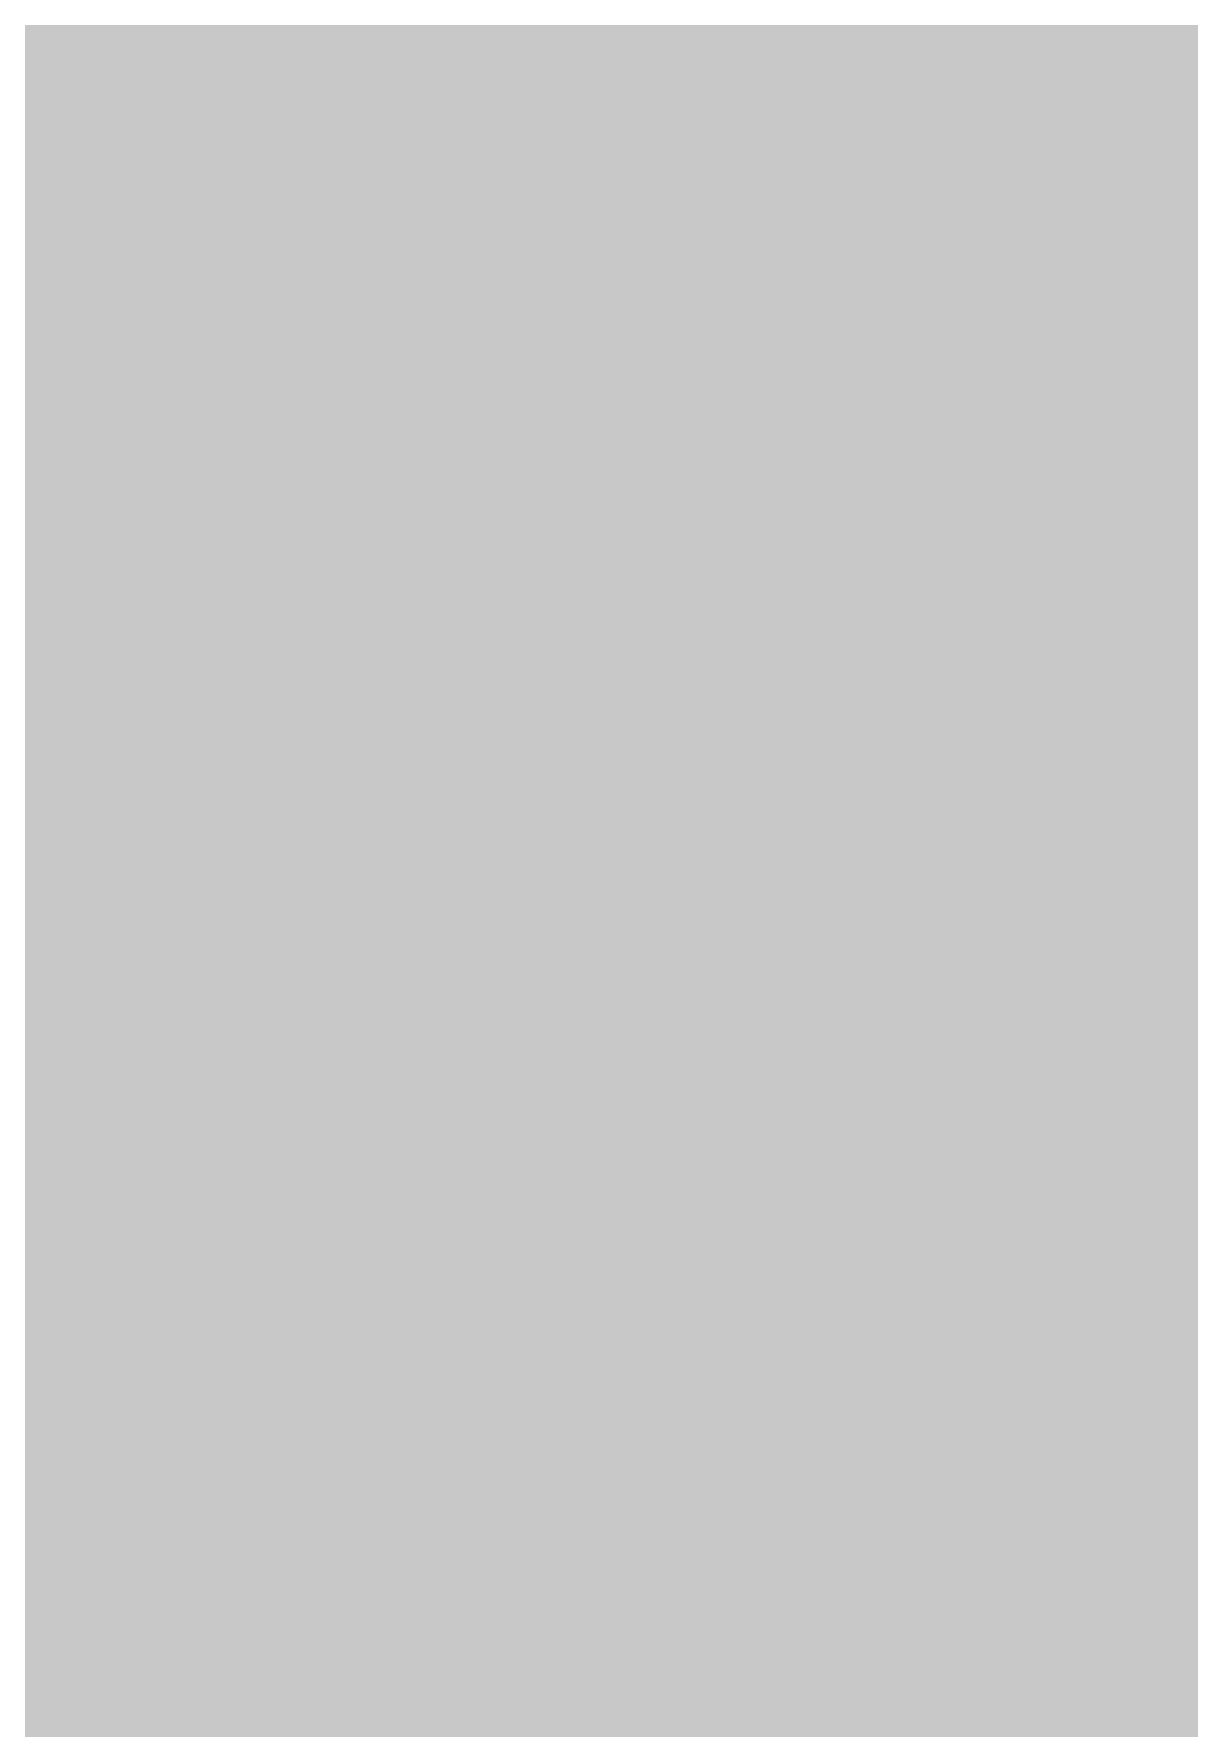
# Model space of a CAD drawing. Header units: millimetres. Extents: x 92 to 588, y 96 to 434.
# Drawn here: x 469.18 to 487.79, y 295.56 to 322.84 of the extents above; entities that cross this region are included whole.
import ezdxf

# ---------------------------------------------------------------- set-up
doc = ezdxf.new("R2010")
doc.units = ezdxf.units.MM
doc.layers.add('H', color=7, linetype='Continuous')
doc.layers.add('P', color=7, linetype='Continuous')

msp = doc.modelspace()

# ---------------------------------------------------------------- hatches: boundary and pattern name
at = {"layer": 'H', "linetype": 'Continuous'}
for points in [[(291.162, 223.903), (291.162, 433.788), (588.166, 433.788), (588.166, 223.903), (291.162, 223.903)], [(486.954, 322.081), (485.948, 323.086), (486.954, 324.092), (487.941, 323.086), (486.954, 322.081)], [(479.069, 319.611), (478.981, 319.611), (478.822, 319.629), (478.752, 319.664), (478.681, 319.699), (478.558, 319.788), (478.505, 319.841), (478.434, 319.911), (478.328, 320.105), (478.293, 320.211), (478.258, 320.334), (478.222, 320.634), (478.205, 320.793), (478.222, 320.952), (478.258, 321.269), (478.275, 321.41), (478.311, 321.534), (478.434, 321.763), (478.487, 321.869), (478.575, 321.975), (478.752, 322.116), (478.857, 322.187), (478.963, 322.239), (479.228, 322.292), (479.369, 322.292), (479.457, 322.292), (479.528, 322.275), (479.598, 322.275), (479.669, 322.257), (479.669, 321.922), (479.598, 321.957), (479.51, 321.975), (479.422, 321.993), (479.316, 321.993), (479.245, 321.993), (479.104, 321.957), (478.963, 321.904), (478.857, 321.834), (478.805, 321.781), (478.752, 321.71), (478.681, 321.587), (478.61, 321.428), (478.575, 321.234), (478.575, 321.128), (478.681, 320.952), (478.575, 320.881), (478.558, 320.846), (478.558, 320.811), (478.558, 320.581), (478.593, 320.37), (478.61, 320.282), (478.646, 320.211), (478.699, 320.088), (478.752, 320.035), (478.822, 319.964), (478.893, 319.929), (478.981, 319.893), (479.069, 319.893), (479.175, 319.893), (479.298, 319.946), (479.369, 319.999), (479.404, 320.035), (479.44, 320.07), (479.492, 320.176), (479.528, 320.334), (479.528, 320.476), (479.528, 320.564), (479.51, 320.687), (479.492, 320.758), (479.475, 320.811), (479.404, 320.899), (479.351, 320.934), (479.316, 320.969), (479.245, 321.005), (479.21, 321.005), (479.122, 321.022), (479.034, 321.022), (478.91, 321.022), (478.787, 320.987), (478.681, 320.952), (478.575, 321.128), (478.699, 321.216), (478.822, 321.269), (478.893, 321.287), (479.034, 321.305), (479.104, 321.305), (479.245, 321.305), (479.369, 321.287), (479.422, 321.269), (479.545, 321.199), (479.598, 321.163), (479.669, 321.093), (479.775, 320.969), (479.81, 320.881), (479.845, 320.793), (479.88, 320.599), (479.88, 320.493), (479.88, 320.405), (479.845, 320.211), (479.828, 320.123), (479.792, 320.052), (479.704, 319.911), (479.651, 319.841), (479.581, 319.788), (479.457, 319.699), (479.387, 319.664), (479.316, 319.647), (479.157, 319.611), (479.069, 319.611)], [(481.009, 319.611), (480.921, 319.611), (480.762, 319.629), (480.692, 319.664), (480.621, 319.699), (480.498, 319.788), (480.445, 319.841), (480.374, 319.911), (480.269, 320.105), (480.233, 320.211), (480.198, 320.334), (480.163, 320.634), (480.163, 320.793), (480.163, 320.952), (480.198, 321.269), (480.233, 321.41), (480.269, 321.534), (480.374, 321.763), (480.445, 321.869), (480.515, 321.975), (480.692, 322.116), (480.798, 322.187), (480.921, 322.239), (481.168, 322.292), (481.309, 322.292), (481.397, 322.292), (481.486, 322.275), (481.556, 322.275), (481.609, 322.257), (481.609, 321.922), (481.539, 321.957), (481.468, 321.975), (481.362, 321.993), (481.274, 321.993), (481.186, 321.993), (481.045, 321.957), (480.921, 321.904), (480.798, 321.834), (480.745, 321.781), (480.71, 321.71), (480.621, 321.587), (480.568, 321.428), (480.533, 321.234), (480.515, 321.128), (480.621, 320.952), (480.515, 320.881), (480.515, 320.846), (480.515, 320.811), (480.515, 320.581), (480.533, 320.37), (480.568, 320.282), (480.586, 320.211), (480.657, 320.088), (480.692, 320.035), (480.762, 319.964), (480.851, 319.929), (480.921, 319.893), (481.009, 319.893), (481.115, 319.893), (481.239, 319.946), (481.327, 319.999), (481.345, 320.035), (481.38, 320.07), (481.433, 320.176), (481.468, 320.334), (481.486, 320.476), (481.486, 320.564), (481.468, 320.687), (481.433, 320.758), (481.415, 320.811), (481.345, 320.899), (481.309, 320.934), (481.274, 320.969), (481.186, 321.005), (481.15, 321.005), (481.062, 321.022), (480.974, 321.022), (480.851, 321.022), (480.745, 320.987), (480.621, 320.952), (480.515, 321.128), (480.639, 321.216), (480.762, 321.269), (480.833, 321.287), (480.974, 321.305), (481.045, 321.305), (481.203, 321.305), (481.309, 321.287), (481.38, 321.269), (481.486, 321.199), (481.556, 321.163), (481.627, 321.093), (481.733, 320.969), (481.768, 320.881), (481.803, 320.793), (481.838, 320.599), (481.838, 320.493), (481.838, 320.405), (481.803, 320.211), (481.768, 320.123), (481.733, 320.052), (481.644, 319.911), (481.591, 319.841), (481.539, 319.788), (481.397, 319.699), (481.327, 319.664), (481.256, 319.647), (481.098, 319.611), (481.009, 319.611)], [(483.444, 319.664), (483.444, 319.929), (483.92, 319.929), (483.92, 321.657), (483.444, 321.657), (483.444, 321.887), (483.585, 321.887), (483.779, 321.94), (483.849, 321.975), (483.92, 322.045), (483.973, 322.151), (483.99, 322.257), (484.255, 322.257), (484.255, 319.929), (484.714, 319.929), (484.714, 319.664), (483.444, 319.664)], [(485.895, 319.611), (485.719, 319.611), (485.525, 319.647), (485.366, 319.699), (485.225, 319.752), (485.225, 320.123), (485.296, 320.088), (485.349, 320.052), (485.437, 320.017), (485.525, 319.982), (485.613, 319.946), (485.701, 319.929), (485.79, 319.911), (485.895, 319.911), (486.001, 319.911), (486.107, 319.946), (486.16, 319.964), (486.23, 320.017), (486.266, 320.07), (486.336, 320.14), (486.372, 320.246), (486.407, 320.352), (486.407, 320.476), (486.407, 320.546), (486.389, 320.67), (486.372, 320.705), (486.354, 320.758), (486.301, 320.828), (486.266, 320.846), (486.213, 320.881), (486.125, 320.934), (486.072, 320.952), (485.966, 320.969), (485.842, 320.969), (485.701, 320.969), (485.56, 320.952), (485.419, 320.934), (485.331, 320.917), (485.331, 322.239), (486.742, 322.239), (486.742, 321.94), (485.666, 321.94), (485.666, 321.252), (485.719, 321.252), (485.842, 321.269), (485.895, 321.269), (486.089, 321.252), (486.23, 321.234), (486.301, 321.216), (486.425, 321.146), (486.495, 321.111), (486.548, 321.058), (486.654, 320.934), (486.689, 320.864), (486.724, 320.793), (486.76, 320.599), (486.76, 320.387), (486.724, 320.211), (486.689, 320.14), (486.671, 320.052), (486.583, 319.911), (486.53, 319.858), (486.477, 319.805), (486.336, 319.717), (486.266, 319.664), (486.178, 319.647), (486.001, 319.611), (485.895, 319.611)], [(482.279, 319.664), (482.279, 320.158), (482.703, 320.158), (482.703, 319.664), (482.279, 319.664)], [(470.99, 317.265), (470.003, 318.253), (470.99, 319.258), (471.996, 318.253), (470.99, 317.265)], [(483.849, 316.63), (482.844, 317.618), (483.849, 318.623), (484.855, 317.618), (483.849, 316.63)], [(470.056, 314.778), (469.967, 314.778), (469.809, 314.813), (469.738, 314.831), (469.668, 314.866), (469.544, 314.955), (469.474, 315.008), (469.421, 315.078), (469.315, 315.272), (469.28, 315.378), (469.244, 315.501), (469.191, 315.801), (469.191, 315.96), (469.191, 316.136), (469.227, 316.436), (469.262, 316.577), (469.297, 316.701), (469.403, 316.948), (469.474, 317.054), (469.544, 317.142), (469.738, 317.301), (469.844, 317.353), (469.95, 317.406), (470.214, 317.459), (470.355, 317.459), (470.444, 317.459), (470.514, 317.459), (470.585, 317.442), (470.655, 317.424), (470.655, 317.089), (470.585, 317.124), (470.497, 317.142), (470.408, 317.159), (470.303, 317.159), (470.232, 317.159), (470.091, 317.142), (469.95, 317.071), (469.844, 317.001), (469.791, 316.948), (469.738, 316.895), (469.668, 316.754), (469.597, 316.595), (469.562, 316.401), (469.544, 316.295), (469.668, 316.119), (469.544, 316.048), (469.544, 316.013), (469.544, 315.978), (469.544, 315.942), (469.544, 315.889), (469.544, 315.766), (469.579, 315.537), (469.597, 315.448), (469.632, 315.378), (469.685, 315.254), (469.72, 315.202), (469.809, 315.131), (469.879, 315.096), (469.967, 315.06), (470.056, 315.06), (470.161, 315.06), (470.285, 315.113), (470.355, 315.166), (470.391, 315.202), (470.426, 315.254), (470.461, 315.343), (470.514, 315.519), (470.514, 315.66), (470.514, 315.731), (470.497, 315.872), (470.479, 315.925), (470.461, 315.978), (470.391, 316.066), (470.338, 316.101), (470.303, 316.136), (470.232, 316.172), (470.197, 316.172), (470.109, 316.189), (470.02, 316.189), (469.897, 316.189), (469.773, 316.154), (469.668, 316.119), (469.544, 316.295), (469.668, 316.383), (469.809, 316.436), (469.879, 316.454), (470.02, 316.472), (470.091, 316.472), (470.232, 316.472), (470.355, 316.454), (470.408, 316.436), (470.532, 316.366), (470.585, 316.33), (470.655, 316.278), (470.761, 316.136), (470.796, 316.048), (470.832, 315.978), (470.867, 315.784), (470.867, 315.572), (470.832, 315.378), (470.814, 315.307), (470.779, 315.219), (470.691, 315.078), (470.62, 315.025), (470.567, 314.955), (470.444, 314.866), (470.373, 314.831), (470.303, 314.813), (470.144, 314.778), (470.056, 314.778)], [(473.654, 315.219), (472.666, 316.225), (473.654, 317.23), (474.659, 316.225), (473.654, 315.219)], [(482.544, 314.143), (482.385, 314.178), (482.315, 314.196), (482.244, 314.231), (482.121, 314.32), (482.068, 314.373), (481.997, 314.443), (481.891, 314.637), (481.856, 314.761), (481.821, 314.866), (481.785, 315.166), (481.785, 315.325), (481.785, 315.501), (481.821, 315.801), (481.856, 315.942), (481.891, 316.066), (481.997, 316.313), (482.068, 316.419), (482.138, 316.507), (482.315, 316.666), (482.42, 316.718), (482.544, 316.771), (482.791, 316.824), (482.932, 316.824), (483.02, 316.824), (483.091, 316.824), (483.179, 316.807), (483.232, 316.789), (483.232, 316.454), (483.161, 316.489), (483.073, 316.507), (482.985, 316.524), (482.897, 316.524), (482.809, 316.524), (482.667, 316.507), (482.526, 316.454), (482.42, 316.366), (482.368, 316.313), (482.315, 316.26), (482.244, 316.119), (482.191, 315.96), (482.138, 315.766), (482.138, 315.66), (482.244, 315.484), (482.138, 315.413), (482.138, 315.378), (482.121, 315.343), (482.121, 315.131), (482.156, 314.902), (482.174, 314.831), (482.209, 314.743), (482.279, 314.619), (482.315, 314.567), (482.385, 314.496), (482.456, 314.461), (482.544, 314.425), (482.632, 314.425), (482.738, 314.425), (482.861, 314.478), (482.932, 314.531), (482.967, 314.567), (483.003, 314.619), (483.055, 314.708), (483.091, 314.884), (483.108, 315.025), (483.108, 315.096), (483.073, 315.237), (483.038, 315.343), (482.967, 315.431), (482.932, 315.466), (482.897, 315.501), (482.809, 315.537), (482.773, 315.537), (482.685, 315.554), (482.597, 315.554), (482.473, 315.554), (482.368, 315.519), (482.244, 315.484), (482.138, 315.66), (482.262, 315.748), (482.385, 315.801), (482.456, 315.819), (482.597, 315.837), (482.667, 315.854), (482.809, 315.837), (482.932, 315.819), (482.985, 315.801), (483.108, 315.731), (483.179, 315.695), (483.25, 315.643), (483.355, 315.501), (483.391, 315.413), (483.408, 315.343), (483.444, 315.149), (483.461, 315.043), (483.444, 314.937), (483.426, 314.761), (483.391, 314.672), (483.355, 314.584), (483.267, 314.443), (483.214, 314.39), (483.144, 314.32), (483.02, 314.231), (482.95, 314.196), (482.879, 314.178), (482.72, 314.143), (482.544, 314.143)], [(483.902, 314.196), (485.084, 316.472), (483.743, 316.472), (483.743, 316.771), (485.384, 316.771), (485.384, 316.401), (484.273, 314.196), (483.902, 314.196)], [(487.589, 314.143), (487.589, 314.425), (487.659, 314.425), (487.783, 314.461), (487.836, 314.496), (487.871, 314.531), (487.941, 314.637), (487.977, 314.708), (487.994, 314.761), (488.03, 314.937), (488.047, 315.025), (488.065, 315.237), (488.065, 315.484), (488.065, 315.748), (488.047, 315.942), (488.03, 316.048), (487.994, 316.207), (487.977, 316.278), (487.941, 316.348), (487.871, 316.436), (487.836, 316.472), (487.783, 316.507), (487.659, 316.542), (487.589, 316.542), (487.518, 316.542), (487.412, 316.507), (487.359, 316.472), (487.306, 316.436), (487.236, 316.33), (487.218, 316.278), (487.183, 316.207), (487.148, 316.031), (487.13, 315.942), (487.13, 315.731), (487.112, 315.484), (487.13, 315.237), (487.13, 315.025), (487.148, 314.937), (487.183, 314.778), (487.201, 314.708), (487.236, 314.637), (487.306, 314.531), (487.359, 314.496), (487.395, 314.461), (487.518, 314.425), (487.589, 314.425), (487.589, 314.143), (487.483, 314.143), (487.306, 314.178), (487.148, 314.267), (487.024, 314.39), (486.971, 314.478), (486.918, 314.567), (486.848, 314.778), (486.795, 315.025), (486.777, 315.325), (486.76, 315.484), (486.777, 315.66), (486.795, 315.96), (486.848, 316.207), (486.918, 316.419), (486.971, 316.507), (487.024, 316.577), (487.148, 316.701), (487.306, 316.789), (487.483, 316.824), (487.589, 316.824), (487.695, 316.824), (487.889, 316.789), (488.047, 316.701), (488.171, 316.577), (488.224, 316.489), (488.259, 316.419), (488.347, 316.207), (488.4, 315.942), (488.418, 315.66), (488.418, 315.325), (488.4, 315.025), (488.347, 314.761), (488.259, 314.549), (488.224, 314.461), (488.171, 314.39), (488.03, 314.267), (487.889, 314.178), (487.695, 314.143), (487.589, 314.143)], [(472.437, 312.75), (472.349, 312.75), (472.19, 312.767), (472.119, 312.803), (472.049, 312.838), (471.925, 312.926), (471.872, 312.979), (471.802, 313.05), (471.696, 313.244), (471.661, 313.349), (471.625, 313.473), (471.59, 313.773), (471.59, 314.09), (471.625, 314.408), (471.661, 314.549), (471.696, 314.672), (471.802, 314.902), (471.872, 315.008), (471.943, 315.113), (472.119, 315.254), (472.225, 315.325), (472.349, 315.378), (472.596, 315.431), (472.737, 315.431), (472.825, 315.431), (472.913, 315.413), (472.984, 315.413), (473.037, 315.396), (473.037, 315.06), (472.966, 315.096), (472.895, 315.113), (472.79, 315.131), (472.701, 315.131), (472.613, 315.131), (472.472, 315.096), (472.349, 315.043), (472.225, 314.972), (472.172, 314.919), (472.119, 314.849), (472.049, 314.725), (471.996, 314.567), (471.943, 314.373), (471.943, 314.267), (472.049, 314.09), (471.943, 314.02), (471.943, 313.984), (471.943, 313.949), (471.943, 313.914), (471.925, 313.861), (471.943, 313.72), (471.961, 313.508), (471.978, 313.42), (472.014, 313.349), (472.084, 313.226), (472.119, 313.173), (472.19, 313.103), (472.278, 313.067), (472.349, 313.032), (472.437, 313.032), (472.543, 313.032), (472.666, 313.085), (472.754, 313.138), (472.772, 313.173), (472.807, 313.208), (472.86, 313.314), (472.895, 313.473), (472.913, 313.614), (472.913, 313.702), (472.895, 313.826), (472.86, 313.896), (472.843, 313.949), (472.772, 314.037), (472.737, 314.073), (472.701, 314.09), (472.613, 314.143), (472.578, 314.143), (472.49, 314.161), (472.402, 314.161), (472.278, 314.161), (472.172, 314.126), (472.049, 314.09), (471.943, 314.267), (472.066, 314.355), (472.19, 314.408), (472.26, 314.425), (472.402, 314.443), (472.472, 314.443), (472.631, 314.443), (472.737, 314.425), (472.807, 314.408), (472.913, 314.337), (472.984, 314.302), (473.054, 314.231), (473.16, 314.108), (473.195, 314.02), (473.231, 313.932), (473.266, 313.738), (473.266, 313.632), (473.266, 313.543), (473.231, 313.349), (473.195, 313.261), (473.16, 313.191), (473.072, 313.05), (473.019, 312.979), (472.966, 312.926), (472.825, 312.838), (472.754, 312.803), (472.684, 312.785), (472.525, 312.75), (472.437, 312.75)], [(473.707, 312.803), (474.889, 315.078), (473.548, 315.078), (473.548, 315.378), (475.189, 315.378), (475.189, 314.99), (474.077, 312.803), (473.707, 312.803)], [(477.429, 312.75), (477.34, 312.75), (477.182, 312.767), (477.111, 312.803), (477.041, 312.838), (476.917, 312.926), (476.864, 312.979), (476.794, 313.05), (476.688, 313.244), (476.653, 313.349), (476.617, 313.473), (476.582, 313.773), (476.582, 313.932), (476.582, 314.09), (476.617, 314.408), (476.653, 314.549), (476.688, 314.672), (476.794, 314.902), (476.864, 315.008), (476.935, 315.113), (477.111, 315.254), (477.217, 315.325), (477.34, 315.378), (477.587, 315.431), (477.729, 315.431), (477.817, 315.431), (477.905, 315.413), (477.975, 315.413), (478.028, 315.396), (478.028, 315.06), (477.958, 315.096), (477.887, 315.113), (477.781, 315.131), (477.693, 315.131), (477.605, 315.131), (477.464, 315.096), (477.34, 315.043), (477.217, 314.972), (477.164, 314.919), (477.129, 314.849), (477.041, 314.725), (476.988, 314.567), (476.952, 314.373), (476.935, 314.267), (477.041, 314.09), (476.935, 314.02), (476.935, 313.984), (476.935, 313.949), (476.935, 313.72), (476.952, 313.508), (476.988, 313.42), (477.005, 313.349), (477.076, 313.226), (477.111, 313.173), (477.182, 313.103), (477.27, 313.067), (477.34, 313.032), (477.429, 313.032), (477.535, 313.032), (477.658, 313.085), (477.746, 313.138), (477.781, 313.173), (477.799, 313.208), (477.852, 313.314), (477.905, 313.473), (477.905, 313.614), (477.905, 313.702), (477.887, 313.826), (477.852, 313.896), (477.834, 313.949), (477.764, 314.037), (477.729, 314.073), (477.693, 314.09), (477.605, 314.143), (477.57, 314.143), (477.482, 314.161), (477.393, 314.161), (477.27, 314.161), (477.164, 314.126), (477.041, 314.09), (476.935, 314.267), (477.058, 314.355), (477.182, 314.408), (477.252, 314.425), (477.393, 314.443), (477.464, 314.443), (477.623, 314.443), (477.729, 314.425), (477.799, 314.408), (477.905, 314.337), (477.975, 314.302), (478.046, 314.231), (478.152, 314.108), (478.187, 314.02), (478.222, 313.932), (478.258, 313.738), (478.258, 313.632), (478.258, 313.543), (478.222, 313.349), (478.187, 313.261), (478.152, 313.191), (478.064, 313.05), (478.011, 312.979), (477.958, 312.926), (477.817, 312.838), (477.746, 312.803), (477.676, 312.785), (477.517, 312.75), (477.429, 312.75)], [(479.387, 312.75), (479.298, 312.75), (479.14, 312.767), (479.069, 312.803), (478.999, 312.838), (478.857, 312.926), (478.805, 312.979), (478.752, 313.05), (478.646, 313.244), (478.593, 313.349), (478.558, 313.473), (478.522, 313.773), (478.522, 314.09), (478.558, 314.408), (478.593, 314.549), (478.628, 314.672), (478.734, 314.902), (478.805, 315.008), (478.875, 315.113), (479.069, 315.254), (479.175, 315.325), (479.281, 315.378), (479.545, 315.431), (479.686, 315.431), (479.775, 315.431), (479.845, 315.413), (479.916, 315.413), (479.969, 315.396), (479.969, 315.06), (479.916, 315.096), (479.828, 315.113), (479.739, 315.131), (479.634, 315.131), (479.563, 315.131), (479.404, 315.096), (479.281, 315.043), (479.157, 314.972), (479.122, 314.919), (479.069, 314.849), (478.981, 314.725), (478.928, 314.567), (478.893, 314.373), (478.875, 314.267), (478.999, 314.09), (478.875, 314.02), (478.875, 313.984), (478.875, 313.949), (478.875, 313.914), (478.875, 313.861), (478.875, 313.72), (478.91, 313.508), (478.928, 313.42), (478.946, 313.349), (479.016, 313.226), (479.051, 313.173), (479.14, 313.103), (479.21, 313.067), (479.298, 313.032), (479.387, 313.032), (479.475, 313.032), (479.616, 313.085), (479.686, 313.138), (479.722, 313.173), (479.757, 313.208), (479.792, 313.314), (479.845, 313.473), (479.845, 313.614), (479.845, 313.702), (479.828, 313.826), (479.81, 313.896), (479.792, 313.949), (479.722, 314.037), (479.669, 314.073), (479.634, 314.09), (479.563, 314.143), (479.51, 314.143), (479.44, 314.161), (479.334, 314.161), (479.228, 314.161), (479.104, 314.126), (478.999, 314.09), (478.875, 314.267), (478.999, 314.355), (479.14, 314.408), (479.193, 314.425), (479.334, 314.443), (479.422, 314.443), (479.563, 314.443), (479.686, 314.425), (479.739, 314.408), (479.863, 314.337), (479.916, 314.302), (479.986, 314.231), (480.092, 314.108), (480.127, 314.02), (480.163, 313.932), (480.198, 313.738), (480.198, 313.632), (480.198, 313.543), (480.163, 313.349), (480.127, 313.261), (480.092, 313.191), (480.004, 313.05), (479.951, 312.979), (479.898, 312.926), (479.775, 312.838), (479.704, 312.803), (479.616, 312.785), (479.457, 312.75), (479.387, 312.75)], [(485.86, 314.196), (485.86, 314.69), (486.266, 314.69), (486.266, 314.196), (485.86, 314.196)], [(475.665, 312.803), (475.665, 313.297), (476.07, 313.297), (476.07, 312.803), (475.665, 312.803)], [(472.225, 304.759), (472.137, 304.777), (471.978, 304.795), (471.908, 304.83), (471.837, 304.865), (471.714, 304.953), (471.661, 305.006), (471.59, 305.077), (471.484, 305.271), (471.449, 305.377), (471.414, 305.5), (471.379, 305.782), (471.379, 305.959), (471.379, 306.118), (471.414, 306.435), (471.449, 306.558), (471.484, 306.7), (471.59, 306.929), (471.661, 307.035), (471.731, 307.141), (471.908, 307.282), (472.014, 307.352), (472.137, 307.388), (472.384, 307.458), (472.543, 307.458), (472.613, 307.458), (472.701, 307.44), (472.772, 307.44), (472.825, 307.423), (472.825, 307.088), (472.754, 307.105), (472.684, 307.141), (472.578, 307.158), (472.49, 307.158), (472.402, 307.158), (472.26, 307.123), (472.137, 307.07), (472.014, 306.982), (471.961, 306.947), (471.925, 306.876), (471.837, 306.753), (471.784, 306.576), (471.749, 306.4), (471.731, 306.294), (471.837, 306.118), (471.731, 306.047), (471.731, 305.976), (471.731, 305.747), (471.749, 305.535), (471.784, 305.447), (471.802, 305.377), (471.872, 305.236), (471.908, 305.2), (471.978, 305.13), (472.066, 305.077), (472.137, 305.059), (472.225, 305.059), (472.331, 305.059), (472.455, 305.112), (472.543, 305.165), (472.578, 305.2), (472.596, 305.236), (472.649, 305.324), (472.701, 305.5), (472.701, 305.641), (472.701, 305.729), (472.684, 305.853), (472.649, 305.906), (472.631, 305.959), (472.56, 306.065), (472.525, 306.1), (472.49, 306.118), (472.419, 306.153), (472.366, 306.17), (472.278, 306.188), (472.19, 306.188), (472.066, 306.188), (471.961, 306.153), (471.837, 306.118), (471.731, 306.294), (471.855, 306.364), (471.978, 306.417), (472.049, 306.453), (472.19, 306.47), (472.26, 306.47), (472.419, 306.47), (472.525, 306.435), (472.596, 306.417), (472.701, 306.364), (472.772, 306.312), (472.843, 306.259), (472.948, 306.135), (472.984, 306.047), (473.019, 305.959), (473.054, 305.765), (473.054, 305.659), (473.054, 305.553), (473.019, 305.377), (472.984, 305.288), (472.948, 305.218), (472.86, 305.077), (472.807, 305.006), (472.754, 304.953), (472.613, 304.865), (472.543, 304.83), (472.472, 304.795), (472.313, 304.777), (472.225, 304.759)], [(474.148, 304.759), (474.042, 304.759), (473.866, 304.795), (473.795, 304.812), (473.725, 304.848), (473.583, 304.936), (473.53, 304.989), (473.478, 305.042), (473.389, 305.165), (473.354, 305.236), (473.336, 305.306), (473.301, 305.447), (473.301, 305.535), (473.301, 305.641), (473.354, 305.835), (473.407, 305.923), (473.478, 306.012), (473.636, 306.153), (473.742, 306.206), (473.883, 306.065), (473.76, 305.941), (473.725, 305.871), (473.689, 305.8), (473.654, 305.641), (473.654, 305.553), (473.654, 305.447), (473.725, 305.253), (473.795, 305.183), (473.866, 305.112), (474.042, 305.024), (474.148, 305.024), (474.254, 305.024), (474.43, 305.094), (474.501, 305.147), (474.554, 305.218), (474.624, 305.394), (474.624, 305.5), (474.624, 305.588), (474.589, 305.712), (474.571, 305.765), (474.536, 305.818), (474.412, 305.906), (474.324, 305.959), (474.254, 305.994), (474.165, 306.029), (474.06, 306.065), (473.954, 306.118), (473.883, 306.065), (473.742, 306.206), (473.654, 306.276), (473.513, 306.382), (473.46, 306.453), (473.407, 306.523), (473.372, 306.682), (473.372, 306.788), (473.372, 306.858), (473.389, 306.982), (473.442, 307.105), (473.53, 307.229), (473.583, 307.264), (473.636, 307.317), (473.76, 307.388), (473.901, 307.44), (474.06, 307.458), (474.148, 307.458), (474.236, 307.458), (474.395, 307.44), (474.536, 307.388), (474.659, 307.317), (474.712, 307.282), (474.765, 307.229), (474.836, 307.123), (474.889, 307.017), (474.924, 306.876), (474.924, 306.805), (474.924, 306.717), (474.871, 306.541), (474.818, 306.47), (474.765, 306.382), (474.624, 306.241), (474.536, 306.206), (474.395, 306.347), (474.501, 306.47), (474.536, 306.523), (474.554, 306.594), (474.571, 306.717), (474.589, 306.805), (474.571, 306.894), (474.518, 307.035), (474.465, 307.088), (474.43, 307.123), (474.36, 307.158), (474.236, 307.211), (474.148, 307.211), (474.042, 307.211), (473.901, 307.158), (473.83, 307.105), (473.795, 307.07), (473.76, 307.017), (473.725, 306.911), (473.707, 306.823), (473.707, 306.77), (473.742, 306.647), (473.777, 306.611), (473.813, 306.558), (473.901, 306.488), (473.954, 306.453), (474.024, 306.417), (474.13, 306.364), (474.236, 306.312), (474.324, 306.276), (474.395, 306.347), (474.536, 306.206), (474.642, 306.135), (474.8, 306.012), (474.871, 305.923), (474.924, 305.853), (474.977, 305.659), (474.977, 305.535), (474.977, 305.465), (474.959, 305.306), (474.889, 305.165), (474.8, 305.042), (474.748, 304.989), (474.677, 304.936), (474.554, 304.848), (474.395, 304.795), (474.236, 304.759), (474.148, 304.759)], [(479.175, 304.759), (479.087, 304.777), (478.928, 304.795), (478.857, 304.83), (478.787, 304.865), (478.646, 304.953), (478.593, 305.006), (478.54, 305.077), (478.434, 305.271), (478.381, 305.377), (478.364, 305.5), (478.311, 305.782), (478.311, 305.959), (478.311, 306.118), (478.346, 306.435), (478.381, 306.558), (478.416, 306.7), (478.522, 306.929), (478.593, 307.035), (478.663, 307.141), (478.857, 307.282), (478.963, 307.352), (479.069, 307.388), (479.334, 307.458), (479.475, 307.458), (479.563, 307.458), (479.634, 307.44), (479.704, 307.44), (479.775, 307.423), (479.775, 307.088), (479.704, 307.105), (479.616, 307.141), (479.528, 307.158), (479.422, 307.158), (479.351, 307.158), (479.193, 307.123), (479.069, 307.07), (478.963, 306.982), (478.91, 306.947), (478.857, 306.876), (478.769, 306.753), (478.716, 306.576), (478.681, 306.4), (478.663, 306.294), (478.787, 306.118), (478.663, 306.047), (478.663, 305.976), (478.663, 305.747), (478.699, 305.535), (478.716, 305.447), (478.752, 305.377), (478.805, 305.236), (478.84, 305.2), (478.928, 305.13), (478.999, 305.077), (479.087, 305.059), (479.175, 305.059), (479.281, 305.059), (479.404, 305.112), (479.475, 305.165), (479.51, 305.2), (479.545, 305.236), (479.581, 305.324), (479.634, 305.5), (479.634, 305.641), (479.634, 305.729), (479.616, 305.853), (479.598, 305.906), (479.581, 305.959), (479.51, 306.065), (479.457, 306.1), (479.422, 306.118), (479.351, 306.153), (479.316, 306.17), (479.228, 306.188), (479.14, 306.188), (479.016, 306.188), (478.893, 306.153), (478.787, 306.118), (478.663, 306.294), (478.787, 306.364), (478.928, 306.417), (478.981, 306.453), (479.14, 306.47), (479.21, 306.47), (479.351, 306.47), (479.475, 306.435), (479.528, 306.417), (479.651, 306.364), (479.704, 306.312), (479.775, 306.259), (479.88, 306.135), (479.916, 306.047), (479.951, 305.959), (479.986, 305.765), (479.986, 305.659), (479.986, 305.553), (479.951, 305.377), (479.916, 305.288), (479.898, 305.218), (479.792, 305.077), (479.739, 305.006), (479.686, 304.953), (479.563, 304.865), (479.492, 304.83), (479.422, 304.795), (479.263, 304.777), (479.175, 304.759)], [(477.429, 304.83), (477.429, 305.712), (477.429, 305.994), (477.429, 306.999), (476.564, 305.994), (477.429, 305.994), (477.429, 305.712), (476.282, 305.712), (476.282, 306.082), (477.446, 307.405), (477.764, 307.405), (477.764, 305.994), (478.064, 305.994), (478.064, 305.712), (477.764, 305.712), (477.764, 304.83), (477.429, 304.83)], [(475.453, 304.83), (475.453, 305.324), (475.859, 305.324), (475.859, 304.83), (475.453, 304.83)], [(471.22, 302.925), (470.232, 303.93), (471.22, 304.936), (472.225, 303.93), (471.22, 302.925)], [(468.151, 299.15), (468.151, 301.725), (468.927, 301.725), (469.121, 301.708), (469.191, 301.69), (469.28, 301.673), (469.421, 301.602), (469.491, 301.567), (469.544, 301.514), (469.668, 301.39), (469.703, 301.32), (469.738, 301.232), (469.791, 301.055), (469.791, 300.949), (469.791, 300.861), (469.756, 300.702), (469.738, 300.632), (469.703, 300.561), (469.615, 300.438), (469.562, 300.367), (469.491, 300.314), (469.332, 300.208), (469.244, 300.173), (469.156, 300.138), (468.927, 300.103), (468.503, 300.103), (468.503, 300.403), (468.733, 300.403), (468.927, 300.403), (469.068, 300.438), (469.138, 300.455), (469.244, 300.508), (469.28, 300.561), (469.315, 300.597), (469.385, 300.685), (469.403, 300.72), (469.421, 300.826), (469.438, 300.949), (469.438, 301.002), (469.403, 301.126), (469.385, 301.179), (469.368, 301.214), (469.297, 301.302), (469.244, 301.337), (469.156, 301.39), (469.05, 301.408), (468.944, 301.426), (468.786, 301.443), (468.503, 301.443), (468.503, 300.403), (468.503, 300.103), (468.503, 299.15), (468.151, 299.15)], [(470.038, 299.15), (470.038, 299.503), (470.197, 299.662), (470.355, 299.82), (470.514, 299.979), (470.655, 300.138), (470.796, 300.297), (470.99, 300.544), (471.061, 300.649), (471.114, 300.755), (471.167, 300.949), (471.167, 301.055), (471.167, 301.161), (471.132, 301.249), (471.114, 301.284), (471.061, 301.355), (471.043, 301.373), (470.973, 301.426), (470.902, 301.461), (470.814, 301.478), (470.726, 301.478), (470.638, 301.478), (470.532, 301.461), (470.444, 301.426), (470.355, 301.408), (470.285, 301.373), (470.214, 301.337), (470.144, 301.284), (470.109, 301.267), (470.091, 301.62), (470.214, 301.673), (470.391, 301.725), (470.479, 301.761), (470.655, 301.778), (470.832, 301.778), (470.99, 301.761), (471.132, 301.708), (471.255, 301.637), (471.308, 301.584), (471.361, 301.549), (471.431, 301.426), (471.484, 301.302), (471.52, 301.161), (471.52, 301.073), (471.52, 300.932), (471.484, 300.791), (471.449, 300.667), (471.379, 300.561), (471.326, 300.438), (471.237, 300.332), (471.132, 300.226), (471.043, 300.12), (470.867, 299.926), (470.673, 299.75), (470.497, 299.573), (470.355, 299.45), (471.625, 299.45), (471.625, 299.15), (470.038, 299.15)], [(471.767, 299.15), (472.649, 301.725), (473.072, 301.725), (473.936, 299.15), (473.583, 299.15), (473.336, 299.873), (473.248, 300.156), (472.843, 301.373), (472.455, 300.156), (473.248, 300.156), (473.336, 299.873), (472.349, 299.873), (472.119, 299.15), (471.767, 299.15)], [(476.035, 299.15), (476.035, 301.426), (475.171, 301.426), (475.171, 301.725), (477.252, 301.725), (477.252, 301.426), (476.388, 301.426), (476.388, 299.15), (476.035, 299.15)], [(477.552, 299.15), (477.552, 301.725), (478.24, 301.725), (478.487, 301.725), (478.646, 301.708), (478.716, 301.708), (478.857, 301.655), (478.91, 301.62), (478.981, 301.584), (479.087, 301.496), (479.122, 301.426), (479.14, 301.373), (479.175, 301.232), (479.175, 301.143), (479.175, 301.055), (479.122, 300.896), (479.087, 300.826), (479.034, 300.755), (478.91, 300.632), (478.822, 300.597), (478.716, 300.791), (478.769, 300.861), (478.787, 300.896), (478.822, 300.985), (478.822, 301.09), (478.822, 301.179), (478.787, 301.267), (478.769, 301.284), (478.734, 301.355), (478.699, 301.373), (478.61, 301.408), (478.505, 301.426), (478.399, 301.443), (477.887, 301.443), (477.887, 300.685), (478.434, 300.685), (478.522, 300.702), (478.593, 300.72), (478.681, 300.773), (478.716, 300.791), (478.822, 300.597), (478.928, 300.544), (478.805, 300.297), (478.734, 300.332), (478.646, 300.367), (478.558, 300.385), (478.452, 300.385), (477.887, 300.385), (477.887, 299.432), (478.17, 299.432), (478.381, 299.45), (478.522, 299.468), (478.593, 299.468), (478.716, 299.521), (478.752, 299.556), (478.805, 299.591), (478.875, 299.662), (478.91, 299.697), (478.928, 299.75), (478.946, 299.856), (478.946, 299.997), (478.928, 300.12), (478.91, 300.173), (478.875, 300.208), (478.805, 300.297), (478.928, 300.544), (479.104, 300.438), (479.175, 300.35), (479.228, 300.261), (479.298, 300.067), (479.298, 299.944), (479.298, 299.838), (479.263, 299.679), (479.228, 299.591), (479.193, 299.521), (479.087, 299.397), (479.034, 299.362), (478.963, 299.309), (478.805, 299.221), (478.716, 299.185), (478.628, 299.168), (478.416, 299.15), (477.552, 299.15)], [(474.06, 300.12), (474.06, 300.438), (475.047, 300.438), (475.047, 300.12), (474.06, 300.12)], [(485.878, 297.439), (484.89, 298.445), (485.878, 299.432), (486.883, 298.445), (485.878, 297.439)], [(486.883, 296.028), (486.795, 296.046), (486.636, 296.063), (486.566, 296.099), (486.495, 296.134), (486.372, 296.222), (486.319, 296.275), (486.248, 296.346), (486.142, 296.54), (486.107, 296.645), (486.072, 296.769), (486.036, 297.051), (486.036, 297.228), (486.036, 297.386), (486.072, 297.686), (486.107, 297.827), (486.142, 297.968), (486.248, 298.198), (486.319, 298.303), (486.389, 298.392), (486.566, 298.55), (486.671, 298.603), (486.795, 298.656), (487.042, 298.709), (487.183, 298.727), (487.271, 298.727), (487.359, 298.709), (487.43, 298.709), (487.483, 298.692), (487.483, 298.356), (487.412, 298.374), (487.324, 298.409), (487.236, 298.427), (487.148, 298.427), (487.06, 298.427), (486.918, 298.392), (486.795, 298.339), (486.671, 298.251), (486.619, 298.198), (486.566, 298.145), (486.495, 298.021), (486.442, 297.845), (486.389, 297.668), (486.389, 297.563), (486.495, 297.369), (486.389, 297.316), (486.389, 297.28), (486.372, 297.192), (486.372, 297.157), (486.389, 297.016), (486.407, 296.804), (486.425, 296.716), (486.46, 296.628), (486.53, 296.504), (486.566, 296.469), (486.636, 296.398), (486.724, 296.346), (486.795, 296.328), (486.883, 296.31), (486.989, 296.328), (487.112, 296.381), (487.201, 296.434), (487.218, 296.469), (487.254, 296.504), (487.306, 296.593), (487.342, 296.769), (487.359, 296.91), (487.359, 296.998), (487.324, 297.122), (487.306, 297.175), (487.289, 297.228), (487.218, 297.333), (487.183, 297.369), (487.148, 297.386), (487.06, 297.422), (487.024, 297.439), (486.936, 297.457), (486.848, 297.457), (486.724, 297.457), (486.619, 297.422), (486.495, 297.369), (486.389, 297.563), (486.513, 297.633), (486.636, 297.686), (486.707, 297.721), (486.848, 297.739), (486.918, 297.739), (487.077, 297.739), (487.183, 297.704), (487.254, 297.686), (487.359, 297.633), (487.43, 297.58), (487.5, 297.527), (487.606, 297.386), (487.642, 297.316), (487.677, 297.228), (487.712, 297.033), (487.712, 296.928), (487.712, 296.822), (487.677, 296.645), (487.642, 296.557), (487.606, 296.469), (487.518, 296.328), (487.465, 296.275), (487.412, 296.222), (487.271, 296.134), (487.201, 296.099), (487.13, 296.063), (486.971, 296.046), (486.883, 296.028)]]:
    msp.add_hatch(color=7, dxfattribs=at).paths.add_polyline_path(points)

# ---------------------------------------------------------------- linework, layer by layer
at = {"layer": 'P', "color": 7}
for points, const_width in [([(378.563, 398.404), (388.282, 403.131), (401.246, 404.49), (408.443, 397.804), (417.703, 384.946), (430.086, 359.934), (447.284, 335.275), (470.99, 318.253), (496.408, 306.894), (507.062, 307.229), (530.451, 304.706), (561.531, 303.031), (581.234, 313.738)], 0.26), ([(447.284, 335.275), (470.99, 318.253), (496.408, 306.894)], 0.66), ([(447.284, 335.275), (470.99, 318.253), (496.408, 306.894)], 0.26), ([(442.715, 325.626), (497.343, 300.438)], 0.66), ([(442.715, 325.626), (497.343, 300.438), (539.306, 297.898), (570.791, 301.038), (581.234, 306.047)], 0.26), ([(442.715, 325.626), (497.343, 300.438)], 0.26), ([(485.948, 323.086), (486.954, 322.081), (487.941, 323.086), (486.954, 324.092), (485.948, 323.086), (485.948, 323.086)], 0.4), ([(470.003, 318.253), (470.99, 317.265), (471.996, 318.253), (470.99, 319.258), (470.003, 318.253), (470.003, 318.253)], 0.4), ([(482.844, 317.618), (483.849, 316.63), (484.855, 317.618), (483.849, 318.623), (482.844, 317.618), (482.844, 317.618)], 0.4), ([(472.666, 316.225), (473.654, 315.219), (474.659, 316.225), (473.654, 317.23), (472.666, 316.225), (472.666, 316.225)], 0.4), ([(451.57, 314.126), (471.22, 303.93), (485.878, 298.445)], 0.66), ([(581.234, 297.457), (565.429, 290.701), (533.485, 290.348), (498.278, 294.74), (485.878, 298.445), (471.22, 303.93), (451.57, 314.126)], 0.26), ([(451.57, 314.126), (471.22, 303.93), (485.878, 298.445)], 0.26), ([(470.232, 303.93), (471.22, 302.925), (472.225, 303.93), (471.22, 304.936), (470.232, 303.93), (470.232, 303.93)], 0.4), ([(448.642, 303.401), (505.898, 288.214), (560.561, 288.249), (581.234, 294.176)], 0.26), ([(484.89, 298.445), (485.878, 297.439), (486.883, 298.445), (485.878, 299.432), (484.89, 298.445), (484.89, 298.445)], 0.4)]:
    msp.add_lwpolyline(points, dxfattribs=dict(at, const_width=const_width))

doc.saveas('drawing.dxf')
